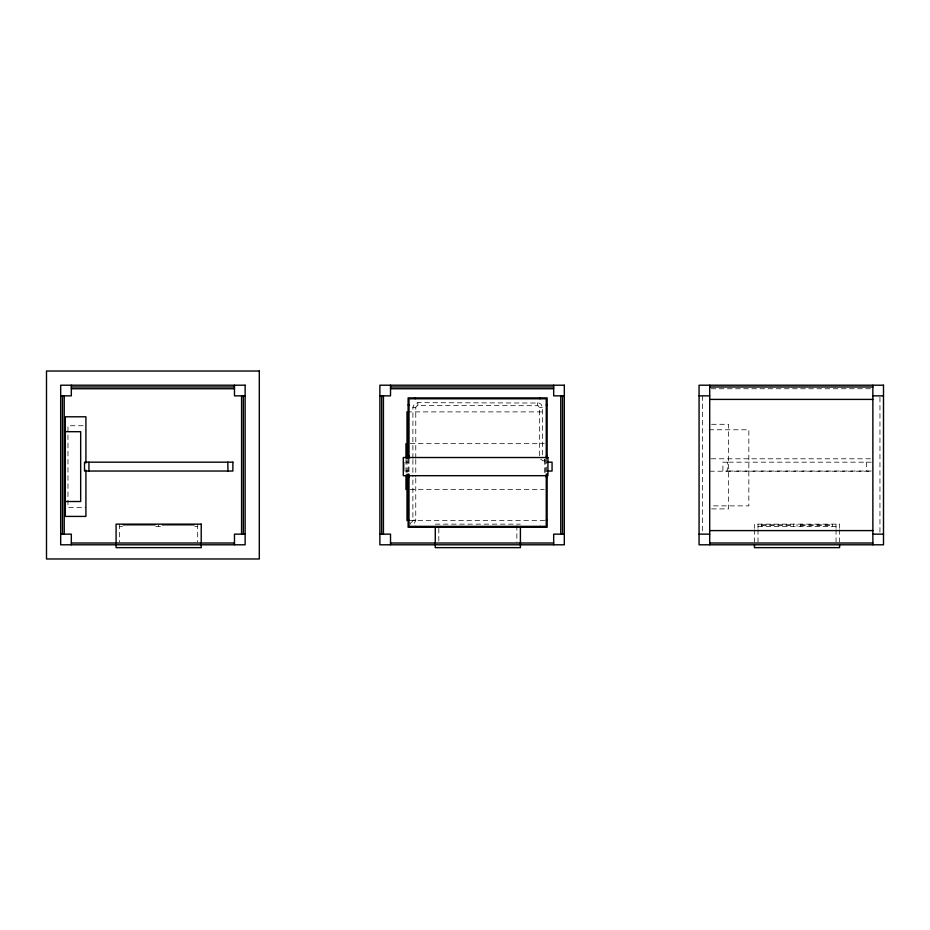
<?xml version="1.0" encoding="UTF-8"?>
<svg xmlns="http://www.w3.org/2000/svg" width="930" height="930" viewBox="0 0 930 930"><rect width="100%" height="100%" fill="white"/><g stroke="black" fill="none" stroke-linecap="round" stroke-linejoin="round"><path stroke-width="0.7" stroke-dasharray="4.65 3.49" d="M410.769 524.311C409.537 521.87 413.118 522.451 412.885 520.23L412.885 478.38M412.885 458.176L412.908 407.166L414.338 404.132L417.872 402.667L539.295 403.05L541.248 404.492L542.353 407.166L542.376 455.967M415.768 458.176L415.768 407.654L416.384 406.166L417.872 405.55L538.191 405.713L539.493 407.654L539.493 455.967M415.768 478.38L415.745 520.73L413.525 524.392M711.148 388.752L872.863 388.752M412.908 407.654L415.733 407.654M539.516 407.654L542.353 407.654M407.003 411.897L544.666 411.897M711.59 424.301L728.585 424.301L728.585 508.908L711.59 508.908M83.142 425.742L67.96 425.742L67.96 507.466L85.909 507.466M709.079 429.776L748.836 429.776L748.836 505.874L711.915 505.874M410.27 443.668L544.283 443.668M711.148 458.792L871.422 458.792M540.632 459.129L543.039 460.734L546.259 460.954M405.91 462.175L408.119 462.175M728.585 462.175L871.259 462.175M405.91 471.033L408.119 471.033M728.585 471.033L871.259 471.033M709.706 471.208L871.422 471.208M410.27 489.54L544.283 489.54M412.908 520.23L415.733 520.23M409.898 520.649L544.666 520.649M435.275 524.148L520.405 524.148M761.554 524.811L793.488 524.811M800.579 524.811L832.501 524.811M761.554 525.694L793.488 525.694M800.579 525.694L832.501 525.694M119.633 526.368L122.516 526.368M155.763 526.368L161.541 526.368M194.777 526.368L197.672 526.368M758.008 526.368L836.047 526.368M879.954 397.284L879.954 534.146M866.33 462.175L866.33 471.033M839.592 528.298L839.592 524.148L754.463 524.148L754.463 528.298M839.592 529.67L839.592 542.12M836.047 524.148L836.047 528.298M836.047 529.67L836.047 542.12M832.501 524.148L832.501 526.368M800.579 524.148L800.579 526.368M797.033 524.148L797.033 526.368M793.488 524.148L793.488 526.368M761.554 524.148L761.554 526.368M758.008 524.148L758.008 528.298M758.008 529.67L758.008 542.12M754.463 529.67L754.463 542.12M702.615 395.855L702.615 532.716M546.259 458.804L546.259 472.986M545.724 459.443L545.724 473.777M544.666 459.746L544.666 472.8M544.48 459.246L544.48 460.931M537.389 402.69L537.389 405.526M516.859 525.531L516.859 542.12M438.821 528.298L438.821 542.12M417.872 402.69L417.872 405.526M415.768 459.618L415.768 476.939M412.885 459.618L412.885 476.939M409.002 458.804L409.002 472.986M408.119 458.804L408.119 472.986M407.003 459.746L407.003 472.8M405.957 459.443L405.957 473.777M197.672 524.148L197.672 542.12M158.646 524.148L158.646 526.368M119.633 524.148L119.633 542.12M727.307 462.175L722.901 462.175L722.901 471.033L727.307 471.033L727.307 462.175"/><path stroke-width="1.4" d="M71.331 386.985L234.476 386.985M390.519 386.985L553.676 386.985M709.706 386.985L872.863 386.985M71.331 388.752L234.476 388.752M390.519 388.752L553.676 388.752M60.683 395.855L71.331 395.855L71.331 385.206M245.125 395.855L234.476 395.855L234.476 385.206M379.87 395.855L390.519 395.855L390.519 385.206M564.312 395.855L553.676 395.855L553.676 385.206M699.069 395.855L709.706 395.855M872.863 395.855L883.5 395.855M709.706 399.4L872.863 399.4M408.119 404.992L409.002 404.992M546.259 404.992L547.142 404.992M65.321 431.694L80.678 431.694L80.678 501.514L65.321 501.514M408.119 455.967L409.002 455.967M546.259 455.967L547.142 455.967M547.142 462.175L552.06 462.175L552.06 471.033L547.142 471.033M408.119 477.241L409.002 477.241M546.259 477.241L547.142 477.241M408.119 520.161L409.002 520.161M546.259 520.161L547.142 520.161M123.178 524.811L155.101 524.811M162.192 524.811L194.126 524.811M709.706 530.6L872.863 530.6M60.683 534.146L71.331 534.146L71.331 544.794M245.125 534.146L234.476 534.146L234.476 544.794M379.87 534.146L390.519 534.146L390.519 544.794M564.312 534.146L553.676 534.146L553.676 544.794M699.069 534.146L709.706 534.146M872.863 534.146L883.5 534.146M71.331 543.015L234.476 543.015M390.519 543.015L553.676 543.015M709.706 543.015L872.863 543.015M872.863 385.206L872.863 544.794M839.592 544.875L839.592 547.642L754.463 547.642L754.463 544.875M709.706 385.206L709.706 544.794M562.534 395.855L562.534 534.146M560.767 395.855L560.767 534.146M547.142 458.269L547.142 397.901L408.119 397.901L408.119 458.269M547.142 474.068L547.142 527.252L408.119 527.252L408.119 474.068M546.259 458.258L546.259 398.784L409.002 398.784L409.002 458.258M546.259 474.091L546.259 526.368L409.002 526.368L409.002 474.091M540.051 397.901L540.051 398.784M540.051 526.368L540.051 527.252M520.405 526.915L520.405 547.642L435.275 547.642L435.275 526.915M415.21 397.901L415.21 398.784M415.21 526.368L415.21 527.252M407.003 411.897L407.003 458.292M407.003 474.254L407.003 520.649M405.957 443.668L405.957 458.002M405.957 475.207L405.957 489.54M403.713 462.175L403.713 471.033M383.427 395.855L383.427 534.146M381.649 395.855L381.649 534.146M243.346 395.855L243.346 534.146M241.579 395.855L241.579 534.146M227.804 462.175L227.955 471.033M88.931 462.175L88.931 471.033M85.909 463.024L85.909 416.791L65.321 416.791L65.321 516.417L85.909 516.417L85.909 470.185M64.228 395.855L64.228 534.146M62.461 395.855L62.461 534.146M259.307 371.024L46.5 371.024L46.5 558.976L259.307 558.976L259.307 371.024M245.125 385.206L60.683 385.206L60.683 544.794L245.125 544.794L245.125 385.206M564.312 385.206L379.87 385.206L379.87 544.794L564.312 544.794L564.312 385.206M883.5 385.206L699.069 385.206L699.069 544.794L883.5 544.794L883.5 385.206M547.921 457.525L403.295 457.525L403.295 475.683L547.921 475.683L547.921 457.525M232.872 462.175L84.525 462.175L84.525 471.033L232.872 471.033L232.872 462.175M201.217 524.148L116.087 524.148L116.087 547.642L201.217 547.642L201.217 524.148"/></g></svg>
